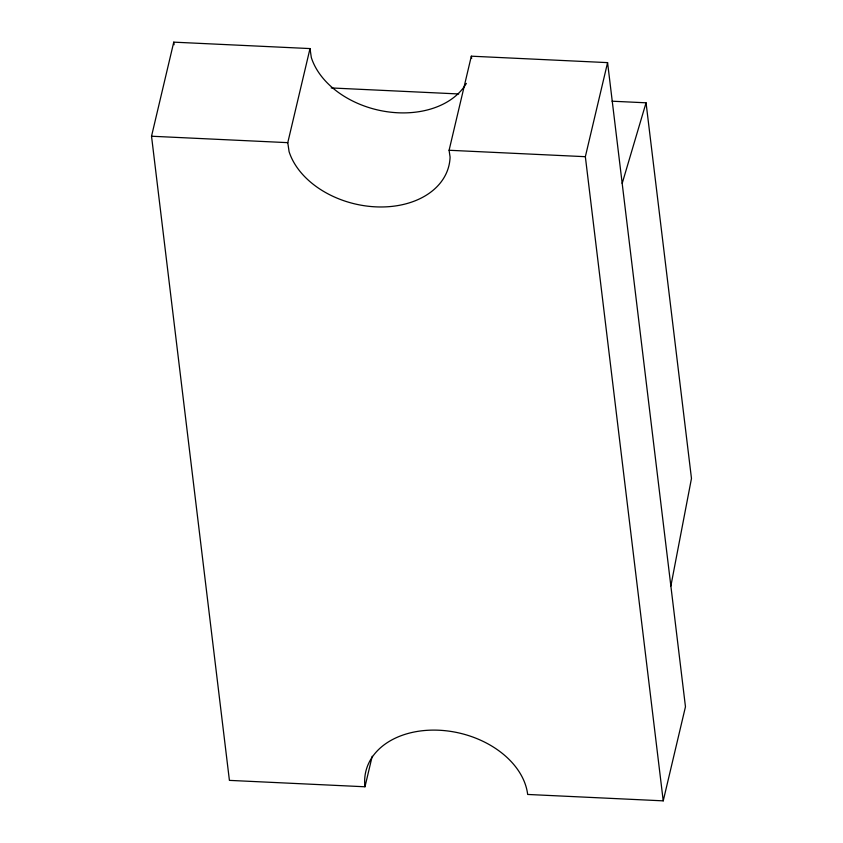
<?xml version="1.0" encoding="UTF-8"?>
<svg xmlns="http://www.w3.org/2000/svg" width="843" height="843" viewBox="0 0 843 843"><rect width="100%" height="100%" fill="white"/><g stroke="black" fill="none" stroke-linecap="round" stroke-linejoin="round"><path stroke-width="1.26" d="M670.87 586.001L691.471 478.445L646.054 102.804L612.071 101.202M310.013 48.578L287.779 142.657L289.086 151.656A82.751 59.021 13.3 0 0 377.243 206.914A82.751 59.021 13.3 0 0 450.078 157.051L449.098 150.265L471.332 56.186L607.582 62.624L685.464 706.771L663.23 800.85L527.665 794.454A82.751 59.021 13.3 0 0 439.024 730.228A82.751 59.021 13.3 0 0 364.977 786.772L229.412 780.376L151.529 136.229L173.763 42.15L310.013 48.578L311.33 57.577A82.751 59.021 13.3 0 0 384.703 111.36A82.751 59.021 13.3 0 0 466.358 83.404M364.977 786.772L372.195 756.266M663.23 800.85L585.348 156.693L607.582 62.624M622.187 183.395L646.054 102.804M331.183 87.946L458.729 93.963M151.529 136.229L287.779 142.657M449.098 150.265L585.348 156.693M471.332 56.186L471.659 58.452M173.763 42.15L174.079 44.742"/></g></svg>
